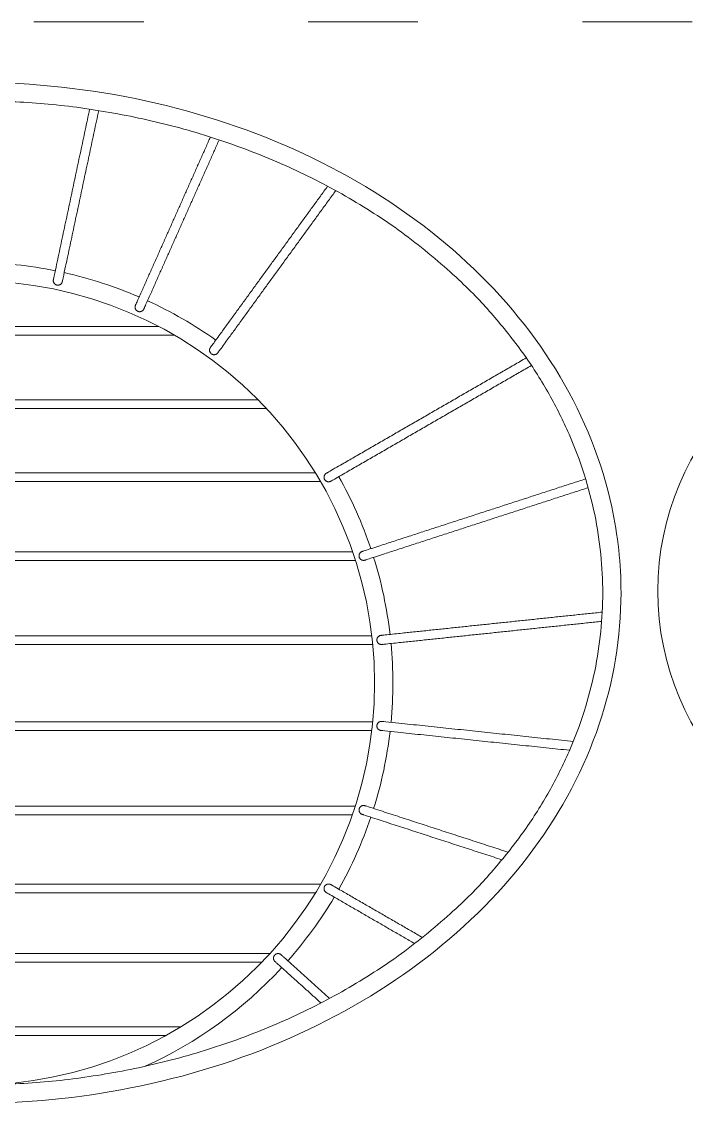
# Model space of a CAD drawing. Header units: millimetres. Extents: x 29001 to 40804, y -8833 to -5892.
# Drawn here: x 29943.4 to 29979.7, y -6585.4 to -6525.3 of the extents above; entities that cross this region are included whole.
import ezdxf

# ---------------------------------------------------------------- set-up
doc = ezdxf.new("R2010")
doc.units = ezdxf.units.MM
doc.linetypes.add('ACAD_ISO03W100', pattern=[30, 12, -18])
doc.layers.get('0').update_dxf_attribs({"lineweight": 0})
doc.layers.add('xxx_Auto_Tefris_Silik', color=252, linetype='Continuous', lineweight=0)
doc.layers.add('xxx_Auto_Tefris_Tefris', color=32, linetype='Continuous', lineweight=0)

# ---------------------------------------------------------------- blocks, each defined once
blk = doc.blocks.new('TÜM LAYOOUT')
at = {"color": 240, "linetype": 'ACAD_ISO03W100', "lineweight": 0, "ltscale": 0.5, "true_color": 0xed1f24}
blk.add_lwpolyline([(364.265, -1836.449), (364.265, -203.451), (888.765, -203.451)], dxfattribs=at)
blk = doc.blocks.new('MOBİLYALAR')
blk.add_circle((848.385, -234.575), 15)
at = {"layer": 'xxx_Auto_Tefris_Silik'}
for p, q in [((434.567, -220.591), (806.959, -220.591)), ((435.429, -220.115), (806.097, -220.115)), ((430.011, -224.115), (811.515, -224.115)), ((429.553, -224.591), (811.973, -224.591)), ((426.872, -228.115), (814.654, -228.115)), ((426.588, -228.591), (814.937, -228.591)), ((424.836, -232.428), (816.689, -232.428)), ((424.678, -232.905), (816.848, -232.905)), ((423.784, -237.029), (817.742, -237.029)), ((423.733, -237.505), (817.793, -237.505)), ((423.736, -241.735), (817.79, -241.735)), ((423.788, -242.211), (817.738, -242.211)), ((424.688, -246.339), (816.837, -246.339)), ((424.848, -246.815), (816.678, -246.815)), ((426.58, -250.606), (814.946, -250.606)), ((426.863, -251.082), (814.663, -251.082)), ((429.36, -254.411), (812.166, -254.411)), ((429.807, -254.887), (811.719, -254.887)), ((796.896, -258.411), (807.31, -258.411)), ((796.896, -258.887), (806.486, -258.887))]:
    blk.add_line(p, q, dxfattribs=at)
for points, knots in [([(802.309, -208.221), (801.318, -212.883), (800.327, -217.545), (800.275, -217.79), (800.519, -217.842), (800.764, -217.894), (800.816, -217.649), (801.81, -212.973), (802.804, -208.297)], [0, 0, 0, 9.532977, 9.532977, 9.925677, 9.925677, 10.318376, 10.318376, 19.879785, 19.879785, 19.879785]), ([(808.914, -209.745), (806.865, -214.347), (804.816, -218.949), (804.715, -219.178), (804.943, -219.279), (805.171, -219.381), (805.273, -219.153), (807.333, -214.526), (809.393, -209.9)], [0, 0, 0, 10.075638, 10.075638, 10.468337, 10.468337, 10.861036, 10.861036, 20.989001, 20.989001, 20.989001]), ([(815.325, -212.434), (812.121, -216.845), (808.916, -221.256), (808.769, -221.458), (808.971, -221.605), (809.174, -221.752), (809.321, -221.55), (812.545, -217.112), (815.769, -212.675)], [0, 0, 0, 10.903723, 10.903723, 11.296422, 11.296422, 11.689121, 11.689121, 22.659097, 22.659097, 22.659097]), ([(826.19, -221.825), (820.722, -224.982), (815.254, -228.139), (815.037, -228.264), (815.162, -228.481), (815.287, -228.697), (815.504, -228.572), (820.988, -225.406), (826.473, -222.239)], [0, 0, 0, 12.628439, 12.628439, 13.021139, 13.021139, 13.413838, 13.413838, 26.07952, 26.07952, 26.07952]), ([(829.435, -228.444), (823.325, -230.43), (817.215, -232.415), (816.977, -232.492), (817.054, -232.73), (817.131, -232.968), (817.369, -232.89), (823.472, -230.907), (829.575, -228.924)], [0, 0, 0, 12.849133, 12.849133, 13.241832, 13.241832, 13.634531, 13.634531, 26.468787, 26.468787, 26.468787]), ([(830.345, -235.733), (824.294, -236.369), (818.244, -237.005), (817.995, -237.031), (818.021, -237.28), (818.047, -237.528), (818.296, -237.502), (824.305, -236.871), (830.313, -236.239)], [0, 0, 0, 12.167907, 12.167907, 12.560607, 12.560607, 12.953306, 12.953306, 25.036968, 25.036968, 25.036968]), ([(828.762, -242.809), (823.529, -242.259), (818.296, -241.709), (818.047, -241.683), (818.021, -241.931), (817.995, -242.18), (818.244, -242.206), (823.402, -242.748), (828.56, -243.29)], [0, 0, 0, 10.523754, 10.523754, 10.916453, 10.916453, 11.309152, 11.309152, 21.682649, 21.682649, 21.682649]), ([(825.198, -248.865), (821.284, -247.593), (817.369, -246.321), (817.131, -246.243), (817.054, -246.481), (816.977, -246.719), (817.215, -246.796), (821.038, -248.039), (824.861, -249.281)], [0, 0, 0, 8.232194, 8.232194, 8.624893, 8.624893, 9.017592, 9.017592, 17.057796, 17.057796, 17.057796]), ([(820.512, -253.53), (818.008, -252.085), (815.504, -250.639), (815.287, -250.514), (815.162, -250.731), (815.037, -250.947), (815.254, -251.072), (817.67, -252.467), (820.087, -253.863)], [0, 0, 0, 5.7827, 5.7827, 6.175399, 6.175399, 6.568098, 6.568098, 12.149315, 12.149315, 12.149315]), ([(815.434, -256.863), (814.107, -255.669), (812.781, -254.475), (812.595, -254.308), (812.428, -254.494), (812.261, -254.68), (812.447, -254.847), (813.705, -255.979), (814.962, -257.112)], [0, 0, 0, 3.569133, 3.569133, 3.961832, 3.961832, 4.354531, 4.354531, 7.739951, 7.739951, 7.739951])]:
    blk.add_rational_spline(points, [1, 1, 1, 0.707106781187, 1, 0.707106781187, 1, 1, 1], degree=2, knots=knots, dxfattribs=at)
at = {"layer": 'xxx_Auto_Tefris_Tefris'}
for radius, start, end in [(23, 78.62279, 89.37721), (22, 270, 90), (23, 66.62279, 77.37721), (23, 54.62279, 65.37721), (23, 18.62279, 29.37721), (23, 6.62279, 17.37721), (23, 354.62279, 5.37721), (23, 342.62279, 353.37721), (23, 330.62279, 341.37721), (23, 318.62279, 329.37721), (23, 294.26122, 317.37721)]:
    blk.add_arc((795.893, -239.606), radius, start, end, dxfattribs=at)
blk.add_open_spline([(795.893, -262.606), (798.808, -262.605), (801.723, -262.322), (807.588, -261.162), (810.524, -260.244), (815.993, -257.83), (818.525, -256.335), (823.01, -252.866), (824.962, -250.892), (828.14, -246.596), (829.366, -244.273), (830.969, -239.522), (831.371, -237.1), (831.371, -234.678), (831.371, -233.105), (831.202, -231.532), (830.334, -227.516), (829.379, -225.111), (826.703, -220.598), (824.983, -218.489), (820.909, -214.711), (818.555, -213.041), (813.38, -210.248), (810.559, -209.125), (804.646, -207.5), (801.554, -206.998), (797.587, -206.774), (796.74, -206.75), (795.893, -206.751)], degree=3, knots=[4.712389, 4.712389, 4.712389, 4.712389, 4.960422, 4.960422, 5.226706, 5.226706, 5.492989, 5.492989, 5.759273, 5.759273, 6.025556, 6.025556, 6.283185, 6.283185, 6.283185, 6.450503, 6.450503, 6.716786, 6.716786, 6.98307, 6.98307, 7.249353, 7.249353, 7.515637, 7.515637, 7.781921, 7.781921, 7.853982, 7.853982, 7.853982, 7.853982], dxfattribs=at)
blk.add_rational_spline([(795.893, -261.606), (830.371, -261.606), (830.371, -234.678), (830.371, -207.75), (795.893, -207.75)], [1, 0.707106781187, 1, 0.707106781187, 1], degree=2, knots=[4.712389, 4.712389, 4.712389, 6.283185, 6.283185, 7.853982, 7.853982, 7.853982], dxfattribs=at)

msp = doc.modelspace()

# ---------------------------------------------------------------- block references
at = {"color": 6}
msp.add_blockref('TÜM LAYOOUT', (29144.792, -6321.799), dxfattribs=at)

# ---------------------------------------------------------------- next in the draw order: block references
msp.add_blockref('MOBİLYALAR', (29144.792, -6321.799), dxfattribs=at)

doc.saveas('drawing.dxf')
